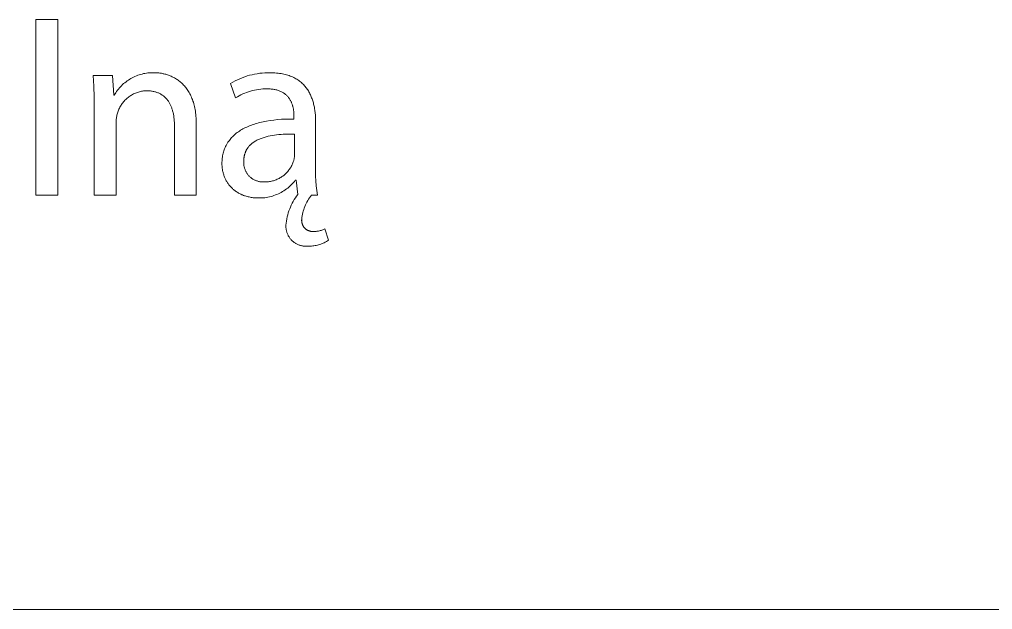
# Model space of a CAD drawing. Header units: millimetres. Extents: x 430 to 4403, y -1522 to 1254.
# Drawn here: x 4072.3 to 4228.6, y -1522.2 to -1427.4 of the extents above; entities that cross this region are included whole.
import ezdxf

# ---------------------------------------------------------------- set-up
doc = ezdxf.new("R2010")
doc.units = ezdxf.units.MM
doc.header["$MEASUREMENT"] = 0
doc.layers.add('Domyślny', color=7, linetype='Continuous', true_color=0x000000)

msp = doc.modelspace()

# ---------------------------------------------------------------- linework, layer by layer
at = {"layer": 'Domyślny', "color": 18, "lineweight": 15, "true_color": 0x000000}
for p, q in [((4074.99, -1427.43), (4078.48, -1427.43)), ((4074.99, -1455.67), (4074.99, -1427.43)), ((4078.48, -1427.43), (4078.48, -1455.67)), ((4091.56, -1436.32), (4091.79, -1436.25)), ((4091.79, -1436.25), (4092.03, -1436.19)), ((4092.03, -1436.19), (4092.26, -1436.13)), ((4092.26, -1436.13), (4092.5, -1436.09)), ((4092.5, -1436.09), (4092.73, -1436.05)), ((4092.73, -1436.05), (4092.97, -1436.02)), ((4092.97, -1436.02), (4093.21, -1436)), ((4093.21, -1436), (4093.45, -1435.98)), ((4093.45, -1435.98), (4093.69, -1435.98)), ((4093.69, -1435.98), (4093.93, -1435.98)), ((4093.93, -1435.98), (4094.06, -1435.98)), ((4094.06, -1435.98), (4094.19, -1435.98)), ((4094.19, -1435.98), (4094.32, -1435.99)), ((4094.32, -1435.99), (4094.45, -1436)), ((4094.45, -1436), (4094.58, -1436.01)), ((4094.58, -1436.01), (4094.72, -1436.02)), ((4094.72, -1436.02), (4094.86, -1436.04)), ((4094.86, -1436.04), (4094.99, -1436.06)), ((4094.99, -1436.06), (4095.13, -1436.08)), ((4095.13, -1436.08), (4095.27, -1436.11)), ((4095.27, -1436.11), (4095.41, -1436.14)), ((4095.41, -1436.14), (4095.55, -1436.17)), ((4095.55, -1436.17), (4095.7, -1436.21)), ((4095.7, -1436.21), (4095.84, -1436.24)), ((4095.84, -1436.24), (4095.98, -1436.29)), ((4095.98, -1436.29), (4096.12, -1436.33)), ((4109.3, -1436.4), (4109.7, -1436.3)), ((4109.7, -1436.3), (4110.11, -1436.21)), ((4110.11, -1436.21), (4110.52, -1436.14)), ((4110.52, -1436.14), (4110.93, -1436.08)), ((4110.93, -1436.08), (4111.34, -1436.03)), ((4111.34, -1436.03), (4111.75, -1436)), ((4111.75, -1436), (4112.17, -1435.98)), ((4112.17, -1435.98), (4112.58, -1435.98)), ((4112.58, -1435.98), (4112.86, -1435.99)), ((4112.86, -1435.99), (4113.12, -1435.99)), ((4113.12, -1435.99), (4113.38, -1436.01)), ((4113.38, -1436.01), (4113.64, -1436.03)), ((4113.64, -1436.03), (4113.88, -1436.05)), ((4113.88, -1436.05), (4114.12, -1436.09)), ((4114.12, -1436.09), (4114.36, -1436.12)), ((4114.36, -1436.12), (4114.59, -1436.16)), ((4114.59, -1436.16), (4114.81, -1436.21)), ((4114.81, -1436.21), (4115.03, -1436.26)), ((4115.03, -1436.26), (4115.24, -1436.32)), ((4115.24, -1436.32), (4115.44, -1436.38)), ((4084.28, -1438.16), (4084.18, -1436.42)), ((4084.18, -1436.42), (4087.29, -1436.42)), ((4087.29, -1436.42), (4087.49, -1439.6)), ((4088.9, -1437.9), (4089.07, -1437.74)), ((4089.07, -1437.74), (4089.26, -1437.59)), ((4089.26, -1437.59), (4089.45, -1437.44)), ((4089.45, -1437.44), (4089.64, -1437.29)), ((4089.64, -1437.29), (4089.84, -1437.16)), ((4089.84, -1437.16), (4090.04, -1437.03)), ((4090.04, -1437.03), (4090.25, -1436.9)), ((4090.25, -1436.9), (4090.46, -1436.79)), ((4090.46, -1436.79), (4090.67, -1436.68)), ((4090.67, -1436.68), (4090.89, -1436.58)), ((4090.89, -1436.58), (4091.11, -1436.49)), ((4091.11, -1436.49), (4091.34, -1436.4)), ((4091.34, -1436.4), (4091.56, -1436.32)), ((4096.12, -1436.33), (4096.27, -1436.38)), ((4096.27, -1436.38), (4096.41, -1436.43)), ((4096.41, -1436.43), (4096.55, -1436.49)), ((4096.55, -1436.49), (4096.69, -1436.55)), ((4096.69, -1436.55), (4096.84, -1436.62)), ((4096.84, -1436.62), (4096.98, -1436.68)), ((4096.98, -1436.68), (4097.12, -1436.76)), ((4097.12, -1436.76), (4097.26, -1436.83)), ((4097.26, -1436.83), (4097.4, -1436.91)), ((4097.4, -1436.91), (4097.54, -1437)), ((4097.54, -1437), (4097.67, -1437.09)), ((4097.67, -1437.09), (4097.81, -1437.18)), ((4097.81, -1437.18), (4097.94, -1437.28)), ((4097.94, -1437.28), (4098.08, -1437.38)), ((4098.08, -1437.38), (4098.21, -1437.49)), ((4098.21, -1437.49), (4098.34, -1437.6)), ((4098.34, -1437.6), (4098.46, -1437.72)), ((4098.46, -1437.72), (4098.59, -1437.84)), ((4098.59, -1437.84), (4098.71, -1437.97)), ((4106.26, -1437.69), (4106.62, -1437.48)), ((4107.05, -1440), (4106.26, -1437.69)), ((4106.62, -1437.48), (4106.98, -1437.29)), ((4106.98, -1437.29), (4107.36, -1437.11)), ((4107.36, -1437.11), (4107.74, -1436.94)), ((4107.74, -1436.94), (4108.12, -1436.78)), ((4108.12, -1436.78), (4108.51, -1436.64)), ((4108.51, -1436.64), (4108.9, -1436.51)), ((4108.9, -1436.51), (4109.3, -1436.4)), ((4115.44, -1436.38), (4115.64, -1436.45)), ((4115.64, -1436.45), (4115.84, -1436.52)), ((4115.84, -1436.52), (4116.03, -1436.59)), ((4116.03, -1436.59), (4116.21, -1436.67)), ((4116.21, -1436.67), (4116.39, -1436.76)), ((4116.39, -1436.76), (4116.56, -1436.84)), ((4116.56, -1436.84), (4116.73, -1436.94)), ((4116.73, -1436.94), (4116.89, -1437.03)), ((4116.89, -1437.03), (4117.05, -1437.13)), ((4117.05, -1437.13), (4117.2, -1437.24)), ((4117.2, -1437.24), (4117.34, -1437.35)), ((4117.34, -1437.35), (4117.48, -1437.46)), ((4117.48, -1437.46), (4117.62, -1437.57)), ((4117.62, -1437.57), (4117.75, -1437.69)), ((4117.75, -1437.69), (4117.88, -1437.82)), ((4117.88, -1437.82), (4118, -1437.94)), ((4084.34, -1439.9), (4084.28, -1438.16)), ((4087.57, -1439.6), (4087.69, -1439.4)), ((4087.69, -1439.4), (4087.82, -1439.19)), ((4087.82, -1439.19), (4087.95, -1438.99)), ((4087.95, -1438.99), (4088.09, -1438.8)), ((4088.09, -1438.8), (4088.24, -1438.61)), ((4088.24, -1438.61), (4088.4, -1438.42)), ((4088.4, -1438.42), (4088.56, -1438.24)), ((4088.56, -1438.24), (4088.72, -1438.07)), ((4088.72, -1438.07), (4088.9, -1437.9)), ((4090.65, -1439.4), (4090.5, -1439.48)), ((4090.81, -1439.33), (4090.65, -1439.4)), ((4090.96, -1439.26), (4090.81, -1439.33)), ((4091.12, -1439.2), (4090.96, -1439.26)), ((4091.28, -1439.14), (4091.12, -1439.2)), ((4091.45, -1439.09), (4091.28, -1439.14)), ((4091.61, -1439.05), (4091.45, -1439.09)), ((4091.78, -1439.01), (4091.61, -1439.05)), ((4091.95, -1438.97), (4091.78, -1439.01)), ((4092.11, -1438.94), (4091.95, -1438.97)), ((4092.28, -1438.92), (4092.11, -1438.94)), ((4092.45, -1438.91), (4092.28, -1438.92)), ((4092.62, -1438.89), (4092.45, -1438.91)), ((4092.8, -1438.89), (4092.62, -1438.89)), ((4092.95, -1438.89), (4092.8, -1438.89)), ((4093.1, -1438.9), (4092.95, -1438.89)), ((4093.24, -1438.91), (4093.1, -1438.9)), ((4093.39, -1438.92), (4093.24, -1438.91)), ((4093.53, -1438.94), (4093.39, -1438.92)), ((4093.66, -1438.96), (4093.53, -1438.94)), ((4093.8, -1438.98), (4093.66, -1438.96)), ((4093.93, -1439.01), (4093.8, -1438.98)), ((4094.06, -1439.04), (4093.93, -1439.01)), ((4094.18, -1439.07), (4094.06, -1439.04)), ((4094.3, -1439.11), (4094.18, -1439.07)), ((4094.42, -1439.15), (4094.3, -1439.11)), ((4094.54, -1439.19), (4094.42, -1439.15)), ((4094.66, -1439.24), (4094.54, -1439.19)), ((4094.77, -1439.29), (4094.66, -1439.24)), ((4094.87, -1439.34), (4094.77, -1439.29)), ((4094.98, -1439.4), (4094.87, -1439.34)), ((4095.08, -1439.46), (4094.98, -1439.4)), ((4098.71, -1437.97), (4098.83, -1438.1)), ((4098.83, -1438.1), (4098.95, -1438.24)), ((4098.95, -1438.24), (4099.06, -1438.38)), ((4099.06, -1438.38), (4099.18, -1438.53)), ((4099.18, -1438.53), (4099.29, -1438.68)), ((4099.29, -1438.68), (4099.39, -1438.84)), ((4099.39, -1438.84), (4099.5, -1439)), ((4099.5, -1439), (4099.6, -1439.17)), ((4099.6, -1439.17), (4099.69, -1439.35)), ((4099.69, -1439.35), (4099.79, -1439.53)), ((4108.22, -1439.39), (4107.92, -1439.53)), ((4108.52, -1439.26), (4108.22, -1439.39)), ((4108.83, -1439.14), (4108.52, -1439.26)), ((4109.14, -1439.03), (4108.83, -1439.14)), ((4109.46, -1438.94), (4109.14, -1439.03)), ((4109.78, -1438.85), (4109.46, -1438.94)), ((4110.1, -1438.78), (4109.78, -1438.85)), ((4110.42, -1438.71), (4110.1, -1438.78)), ((4110.75, -1438.66), (4110.42, -1438.71)), ((4111.08, -1438.62), (4110.75, -1438.66)), ((4111.41, -1438.59), (4111.08, -1438.62)), ((4111.74, -1438.57), (4111.41, -1438.59)), ((4112.07, -1438.56), (4111.74, -1438.57)), ((4112.25, -1438.56), (4112.07, -1438.56)), ((4112.43, -1438.57), (4112.25, -1438.56)), ((4112.6, -1438.58), (4112.43, -1438.57)), ((4112.76, -1438.6), (4112.6, -1438.58)), ((4112.93, -1438.61), (4112.76, -1438.6)), ((4113.08, -1438.63), (4112.93, -1438.61)), ((4113.23, -1438.66), (4113.08, -1438.63)), ((4113.38, -1438.69), (4113.23, -1438.66)), ((4113.53, -1438.72), (4113.38, -1438.69)), ((4113.66, -1438.76), (4113.53, -1438.72)), ((4113.8, -1438.8), (4113.66, -1438.76)), ((4113.93, -1438.84), (4113.8, -1438.8)), ((4114.05, -1438.88), (4113.93, -1438.84)), ((4114.18, -1438.93), (4114.05, -1438.88)), ((4114.29, -1438.98), (4114.18, -1438.93)), ((4114.41, -1439.04), (4114.29, -1438.98)), ((4114.52, -1439.09), (4114.41, -1439.04)), ((4114.62, -1439.15), (4114.52, -1439.09)), ((4114.72, -1439.21), (4114.62, -1439.15)), ((4114.82, -1439.28), (4114.72, -1439.21)), ((4114.91, -1439.34), (4114.82, -1439.28)), ((4115, -1439.41), (4114.91, -1439.34)), ((4115.09, -1439.48), (4115, -1439.41)), ((4118, -1437.94), (4118.12, -1438.07)), ((4118.12, -1438.07), (4118.24, -1438.2)), ((4118.24, -1438.2), (4118.34, -1438.34)), ((4118.34, -1438.34), (4118.45, -1438.48)), ((4118.45, -1438.48), (4118.55, -1438.62)), ((4118.55, -1438.62), (4118.65, -1438.76)), ((4118.65, -1438.76), (4118.74, -1438.91)), ((4118.74, -1438.91), (4118.82, -1439.06)), ((4118.82, -1439.06), (4118.91, -1439.21)), ((4118.91, -1439.21), (4118.99, -1439.36)), ((4118.99, -1439.36), (4119.06, -1439.52)), ((4084.34, -1441.64), (4084.34, -1439.9)), ((4087.49, -1439.6), (4087.57, -1439.6)), ((4088.84, -1440.93), (4088.74, -1441.07)), ((4088.94, -1440.8), (4088.84, -1440.93)), ((4089.05, -1440.66), (4088.94, -1440.8)), ((4089.16, -1440.54), (4089.05, -1440.66)), ((4089.28, -1440.41), (4089.16, -1440.54)), ((4089.4, -1440.29), (4089.28, -1440.41)), ((4089.52, -1440.17), (4089.4, -1440.29)), ((4089.65, -1440.06), (4089.52, -1440.17)), ((4089.78, -1439.95), (4089.65, -1440.06)), ((4089.92, -1439.85), (4089.78, -1439.95)), ((4090.06, -1439.75), (4089.92, -1439.85)), ((4090.2, -1439.66), (4090.06, -1439.75)), ((4090.35, -1439.57), (4090.2, -1439.66)), ((4090.5, -1439.48), (4090.35, -1439.57)), ((4095.18, -1439.52), (4095.08, -1439.46)), ((4095.28, -1439.58), (4095.18, -1439.52)), ((4095.38, -1439.65), (4095.28, -1439.58)), ((4095.47, -1439.72), (4095.38, -1439.65)), ((4095.56, -1439.79), (4095.47, -1439.72)), ((4095.64, -1439.87), (4095.56, -1439.79)), ((4095.73, -1439.95), (4095.64, -1439.87)), ((4095.81, -1440.03), (4095.73, -1439.95)), ((4095.89, -1440.11), (4095.81, -1440.03)), ((4095.97, -1440.2), (4095.89, -1440.11)), ((4096.04, -1440.29), (4095.97, -1440.2)), ((4096.11, -1440.38), (4096.04, -1440.29)), ((4096.18, -1440.47), (4096.11, -1440.38)), ((4096.25, -1440.57), (4096.18, -1440.47)), ((4096.31, -1440.67), (4096.25, -1440.57)), ((4096.38, -1440.77), (4096.31, -1440.67)), ((4096.44, -1440.87), (4096.38, -1440.77)), ((4096.49, -1440.97), (4096.44, -1440.87)), ((4096.55, -1441.08), (4096.49, -1440.97)), ((4099.79, -1439.53), (4099.88, -1439.72)), ((4099.88, -1439.72), (4099.96, -1439.91)), ((4099.96, -1439.91), (4100.05, -1440.11)), ((4100.05, -1440.11), (4100.13, -1440.31)), ((4100.13, -1440.31), (4100.2, -1440.53)), ((4100.2, -1440.53), (4100.27, -1440.74)), ((4100.27, -1440.74), (4100.34, -1440.97)), ((4100.34, -1440.97), (4100.4, -1441.2)), ((4107.34, -1439.84), (4107.05, -1440)), ((4107.63, -1439.68), (4107.34, -1439.84)), ((4107.92, -1439.53), (4107.63, -1439.68)), ((4115.18, -1439.55), (4115.09, -1439.48)), ((4115.25, -1439.63), (4115.18, -1439.55)), ((4115.33, -1439.71), (4115.25, -1439.63)), ((4115.4, -1439.78), (4115.33, -1439.71)), ((4115.47, -1439.86), (4115.4, -1439.78)), ((4115.54, -1439.94), (4115.47, -1439.86)), ((4115.6, -1440.03), (4115.54, -1439.94)), ((4115.67, -1440.11), (4115.6, -1440.03)), ((4115.72, -1440.2), (4115.67, -1440.11)), ((4115.78, -1440.28), (4115.72, -1440.2)), ((4115.83, -1440.37), (4115.78, -1440.28)), ((4115.88, -1440.46), (4115.83, -1440.37)), ((4115.93, -1440.55), (4115.88, -1440.46)), ((4115.97, -1440.64), (4115.93, -1440.55)), ((4116.01, -1440.73), (4115.97, -1440.64)), ((4116.05, -1440.82), (4116.01, -1440.73)), ((4116.09, -1440.91), (4116.05, -1440.82)), ((4116.12, -1441.01), (4116.09, -1440.91)), ((4116.15, -1441.1), (4116.12, -1441.01)), ((4119.06, -1439.52), (4119.14, -1439.68)), ((4119.14, -1439.68), (4119.2, -1439.84)), ((4119.2, -1439.84), (4119.27, -1440)), ((4119.27, -1440), (4119.33, -1440.16)), ((4119.33, -1440.16), (4119.39, -1440.33)), ((4119.39, -1440.33), (4119.44, -1440.49)), ((4119.44, -1440.49), (4119.49, -1440.66)), ((4119.49, -1440.66), (4119.54, -1440.83)), ((4119.54, -1440.83), (4119.58, -1441.01)), ((4119.58, -1441.01), (4119.62, -1441.18)), ((4084.34, -1455.68), (4084.34, -1441.64)), ((4088.09, -1442.46), (4088.04, -1442.62)), ((4088.14, -1442.3), (4088.09, -1442.46)), ((4088.19, -1442.14), (4088.14, -1442.3)), ((4088.26, -1441.98), (4088.19, -1442.14)), ((4088.32, -1441.82), (4088.26, -1441.98)), ((4088.4, -1441.67), (4088.32, -1441.82)), ((4088.47, -1441.51), (4088.4, -1441.67)), ((4088.56, -1441.36), (4088.47, -1441.51)), ((4088.65, -1441.22), (4088.56, -1441.36)), ((4088.74, -1441.07), (4088.65, -1441.22)), ((4096.6, -1441.19), (4096.55, -1441.08)), ((4096.65, -1441.3), (4096.6, -1441.19)), ((4096.7, -1441.41), (4096.65, -1441.3)), ((4096.75, -1441.53), (4096.7, -1441.41)), ((4096.79, -1441.64), (4096.75, -1441.53)), ((4096.83, -1441.76), (4096.79, -1441.64)), ((4096.87, -1441.88), (4096.83, -1441.76)), ((4096.91, -1442), (4096.87, -1441.88)), ((4096.94, -1442.13), (4096.91, -1442)), ((4096.98, -1442.25), (4096.94, -1442.13)), ((4097.01, -1442.38), (4096.98, -1442.25)), ((4097.06, -1442.64), (4097.01, -1442.38)), ((4100.4, -1441.2), (4100.45, -1441.43)), ((4100.45, -1441.43), (4100.5, -1441.68)), ((4100.5, -1441.68), (4100.55, -1441.92)), ((4100.55, -1441.92), (4100.59, -1442.18)), ((4100.59, -1442.18), (4100.63, -1442.44)), ((4100.63, -1442.44), (4100.66, -1442.71)), ((4116.18, -1441.19), (4116.15, -1441.1)), ((4116.21, -1441.28), (4116.18, -1441.19)), ((4116.24, -1441.38), (4116.21, -1441.28)), ((4116.26, -1441.47), (4116.24, -1441.38)), ((4116.28, -1441.56), (4116.26, -1441.47)), ((4116.3, -1441.65), (4116.28, -1441.56)), ((4116.34, -1441.84), (4116.3, -1441.65)), ((4116.37, -1442.02), (4116.34, -1441.84)), ((4116.39, -1442.2), (4116.37, -1442.02)), ((4116.41, -1442.37), (4116.39, -1442.2)), ((4116.42, -1442.54), (4116.41, -1442.37)), ((4116.43, -1442.71), (4116.42, -1442.54)), ((4119.62, -1441.18), (4119.66, -1441.35)), ((4119.66, -1441.35), (4119.7, -1441.53)), ((4119.7, -1441.53), (4119.73, -1441.71)), ((4119.73, -1441.71), (4119.78, -1442.06)), ((4119.78, -1442.06), (4119.83, -1442.42)), ((4119.83, -1442.42), (4119.86, -1442.78)), ((4087.87, -1443.6), (4087.86, -1443.77)), ((4087.86, -1443.77), (4087.86, -1443.94)), ((4087.86, -1443.94), (4087.86, -1444.1)), ((4087.86, -1444.1), (4087.86, -1455.68)), ((4087.89, -1443.44), (4087.87, -1443.6)), ((4087.91, -1443.27), (4087.89, -1443.44)), ((4087.93, -1443.11), (4087.91, -1443.27)), ((4087.96, -1442.94), (4087.93, -1443.11)), ((4088, -1442.78), (4087.96, -1442.94)), ((4088.04, -1442.62), (4088, -1442.78)), ((4097.11, -1442.9), (4097.06, -1442.64)), ((4097.15, -1443.17), (4097.11, -1442.9)), ((4097.18, -1443.44), (4097.15, -1443.17)), ((4097.21, -1443.72), (4097.18, -1443.44)), ((4097.23, -1444), (4097.21, -1443.72)), ((4097.24, -1444.29), (4097.23, -1444)), ((4100.66, -1442.71), (4100.69, -1442.99)), ((4100.69, -1442.99), (4100.71, -1443.27)), ((4100.71, -1443.27), (4100.72, -1443.57)), ((4100.72, -1443.57), (4100.73, -1443.86)), ((4100.73, -1443.86), (4100.73, -1444.17)), ((4110.21, -1444.2), (4110.46, -1444.13)), ((4110.46, -1444.13), (4110.71, -1444.06)), ((4110.71, -1444.06), (4110.97, -1443.99)), ((4110.97, -1443.99), (4111.49, -1443.87)), ((4111.49, -1443.87), (4112.04, -1443.76)), ((4112.04, -1443.76), (4112.61, -1443.67)), ((4112.61, -1443.67), (4113.2, -1443.59)), ((4113.2, -1443.59), (4113.8, -1443.52)), ((4113.8, -1443.52), (4114.43, -1443.47)), ((4114.43, -1443.47), (4115.08, -1443.44)), ((4115.08, -1443.44), (4115.75, -1443.42)), ((4115.75, -1443.42), (4116.43, -1443.42)), ((4116.43, -1442.87), (4116.43, -1442.71)), ((4116.43, -1443.02), (4116.43, -1442.87)), ((4116.43, -1443.42), (4116.43, -1443.02)), ((4119.86, -1442.78), (4119.88, -1443.14)), ((4119.88, -1443.14), (4119.89, -1443.51)), ((4119.89, -1443.51), (4119.9, -1443.87)), ((4119.9, -1443.87), (4119.9, -1451.07)), ((4097.24, -1444.58), (4097.24, -1444.29)), ((4097.24, -1455.68), (4097.24, -1444.58)), ((4100.73, -1444.17), (4100.73, -1455.68)), ((4107.17, -1445.72), (4107.33, -1445.6)), ((4107.33, -1445.6), (4107.5, -1445.47)), ((4107.5, -1445.47), (4107.68, -1445.36)), ((4107.68, -1445.36), (4107.86, -1445.24)), ((4107.86, -1445.24), (4108.05, -1445.13)), ((4108.05, -1445.13), (4108.24, -1445.02)), ((4108.24, -1445.02), (4108.44, -1444.91)), ((4108.44, -1444.91), (4108.64, -1444.81)), ((4108.64, -1444.81), (4108.85, -1444.71)), ((4108.85, -1444.71), (4109.06, -1444.62)), ((4109.06, -1444.62), (4109.28, -1444.53)), ((4109.28, -1444.53), (4109.51, -1444.44)), ((4109.51, -1444.44), (4109.74, -1444.36)), ((4109.74, -1444.36), (4109.97, -1444.28)), ((4109.97, -1444.28), (4110.21, -1444.2)), ((4105.72, -1447.33), (4105.82, -1447.16)), ((4105.82, -1447.16), (4105.93, -1447.01)), ((4105.93, -1447.01), (4106.05, -1446.85)), ((4106.05, -1446.85), (4106.17, -1446.7)), ((4106.17, -1446.7), (4106.29, -1446.55)), ((4106.29, -1446.55), (4106.42, -1446.4)), ((4106.42, -1446.4), (4106.56, -1446.26)), ((4106.56, -1446.26), (4106.71, -1446.12)), ((4106.71, -1446.12), (4106.85, -1445.98)), ((4106.85, -1445.98), (4107.01, -1445.85)), ((4107.01, -1445.85), (4107.17, -1445.72)), ((4109.83, -1447.23), (4109.71, -1447.32)), ((4109.95, -1447.15), (4109.83, -1447.23)), ((4110.07, -1447.07), (4109.95, -1447.15)), ((4110.19, -1446.99), (4110.07, -1447.07)), ((4110.32, -1446.92), (4110.19, -1446.99)), ((4110.45, -1446.84), (4110.32, -1446.92)), ((4110.59, -1446.78), (4110.45, -1446.84)), ((4110.73, -1446.71), (4110.59, -1446.78)), ((4110.87, -1446.65), (4110.73, -1446.71)), ((4111.02, -1446.59), (4110.87, -1446.65)), ((4111.16, -1446.53), (4111.02, -1446.59)), ((4111.31, -1446.48), (4111.16, -1446.53)), ((4111.47, -1446.42), (4111.31, -1446.48)), ((4111.62, -1446.37), (4111.47, -1446.42)), ((4111.78, -1446.33), (4111.62, -1446.37)), ((4111.94, -1446.28), (4111.78, -1446.33)), ((4112.26, -1446.2), (4111.94, -1446.28)), ((4112.6, -1446.13), (4112.26, -1446.2)), ((4112.94, -1446.07), (4112.6, -1446.13)), ((4113.28, -1446.02), (4112.94, -1446.07)), ((4113.63, -1445.97), (4113.28, -1446.02)), ((4113.99, -1445.93), (4113.63, -1445.97)), ((4114.35, -1445.9), (4113.99, -1445.93)), ((4114.71, -1445.88), (4114.35, -1445.9)), ((4115.07, -1445.86), (4114.71, -1445.88)), ((4115.79, -1445.85), (4115.07, -1445.86)), ((4116.51, -1445.85), (4115.79, -1445.85)), ((4116.51, -1449.19), (4116.51, -1445.85)), ((4105.05, -1448.93), (4105.1, -1448.74)), ((4105.1, -1448.74), (4105.16, -1448.55)), ((4105.16, -1448.55), (4105.22, -1448.37)), ((4105.22, -1448.37), (4105.29, -1448.19)), ((4105.29, -1448.19), (4105.36, -1448.01)), ((4105.36, -1448.01), (4105.44, -1447.83)), ((4105.44, -1447.83), (4105.53, -1447.66)), ((4105.53, -1447.66), (4105.62, -1447.49)), ((4105.62, -1447.49), (4105.72, -1447.33)), ((4108.62, -1448.78), (4108.59, -1448.85)), ((4108.65, -1448.71), (4108.62, -1448.78)), ((4108.67, -1448.64), (4108.65, -1448.71)), ((4108.7, -1448.58), (4108.67, -1448.64)), ((4108.73, -1448.51), (4108.7, -1448.58)), ((4108.77, -1448.45), (4108.73, -1448.51)), ((4108.8, -1448.39), (4108.77, -1448.45)), ((4108.83, -1448.33), (4108.8, -1448.39)), ((4108.87, -1448.26), (4108.83, -1448.33)), ((4108.91, -1448.2), (4108.87, -1448.26)), ((4108.95, -1448.14), (4108.91, -1448.2)), ((4108.99, -1448.09), (4108.95, -1448.14)), ((4109.03, -1448.03), (4108.99, -1448.09)), ((4109.07, -1447.97), (4109.03, -1448.03)), ((4109.11, -1447.92), (4109.07, -1447.97)), ((4109.16, -1447.86), (4109.11, -1447.92)), ((4109.2, -1447.81), (4109.16, -1447.86)), ((4109.25, -1447.76), (4109.2, -1447.81)), ((4109.29, -1447.7), (4109.25, -1447.76)), ((4109.34, -1447.65), (4109.29, -1447.7)), ((4109.39, -1447.6), (4109.34, -1447.65)), ((4109.44, -1447.55), (4109.39, -1447.6)), ((4109.5, -1447.51), (4109.44, -1447.55)), ((4109.55, -1447.46), (4109.5, -1447.51)), ((4109.6, -1447.41), (4109.55, -1447.46)), ((4109.66, -1447.37), (4109.6, -1447.41)), ((4109.71, -1447.32), (4109.66, -1447.37)), ((4104.86, -1450.36), (4104.87, -1450.15)), ((4104.86, -1450.58), (4104.86, -1450.36)), ((4104.87, -1450.15), (4104.88, -1449.94)), ((4104.88, -1449.94), (4104.9, -1449.73)), ((4104.9, -1449.73), (4104.93, -1449.53)), ((4104.93, -1449.53), (4104.97, -1449.33)), ((4104.97, -1449.33), (4105, -1449.13)), ((4105, -1449.13), (4105.05, -1448.93)), ((4108.38, -1450.18), (4108.37, -1450.29)), ((4108.37, -1450.29), (4108.37, -1450.39)), ((4108.39, -1449.84), (4108.38, -1449.92)), ((4108.38, -1449.92), (4108.38, -1450.01)), ((4108.38, -1450.01), (4108.38, -1450.09)), ((4108.38, -1450.09), (4108.38, -1450.18)), ((4108.4, -1449.76), (4108.39, -1449.84)), ((4108.41, -1449.59), (4108.4, -1449.67)), ((4108.4, -1449.67), (4108.4, -1449.76)), ((4108.43, -1449.51), (4108.41, -1449.59)), ((4108.44, -1449.44), (4108.43, -1449.51)), ((4108.45, -1449.36), (4108.44, -1449.44)), ((4108.47, -1449.28), (4108.45, -1449.36)), ((4108.49, -1449.21), (4108.47, -1449.28)), ((4108.5, -1449.13), (4108.49, -1449.21)), ((4108.52, -1449.06), (4108.5, -1449.13)), ((4108.55, -1448.99), (4108.52, -1449.06)), ((4108.57, -1448.92), (4108.55, -1448.99)), ((4108.59, -1448.85), (4108.57, -1448.92)), ((4116.26, -1450.45), (4116.31, -1450.3)), ((4116.31, -1450.3), (4116.35, -1450.19)), ((4116.35, -1450.19), (4116.38, -1450.08)), ((4116.38, -1450.08), (4116.41, -1449.97)), ((4116.41, -1449.97), (4116.44, -1449.86)), ((4116.44, -1449.86), (4116.46, -1449.75)), ((4116.46, -1449.75), (4116.48, -1449.64)), ((4116.48, -1449.64), (4116.49, -1449.53)), ((4116.49, -1449.53), (4116.5, -1449.41)), ((4116.5, -1449.41), (4116.51, -1449.3)), ((4116.51, -1449.3), (4116.51, -1449.19)), ((4104.86, -1450.71), (4104.86, -1450.58)), ((4104.86, -1450.84), (4104.86, -1450.71)), ((4104.87, -1450.97), (4104.86, -1450.84)), ((4104.88, -1451.1), (4104.87, -1450.97)), ((4104.89, -1451.23), (4104.88, -1451.1)), ((4104.91, -1451.36), (4104.89, -1451.23)), ((4104.93, -1451.49), (4104.91, -1451.36)), ((4104.95, -1451.61), (4104.93, -1451.49)), ((4104.97, -1451.74), (4104.95, -1451.61)), ((4105, -1451.87), (4104.97, -1451.74)), ((4105.03, -1452), (4105, -1451.87)), ((4108.37, -1450.39), (4108.37, -1450.5)), ((4108.37, -1450.5), (4108.37, -1450.6)), ((4108.37, -1450.6), (4108.38, -1450.71)), ((4108.38, -1450.71), (4108.39, -1450.82)), ((4108.39, -1450.82), (4108.4, -1450.92)), ((4108.4, -1450.92), (4108.42, -1451.03)), ((4108.42, -1451.03), (4108.44, -1451.13)), ((4108.44, -1451.13), (4108.47, -1451.24)), ((4108.47, -1451.24), (4108.5, -1451.34)), ((4108.5, -1451.34), (4108.53, -1451.44)), ((4108.53, -1451.44), (4108.57, -1451.54)), ((4108.57, -1451.54), (4108.61, -1451.64)), ((4108.61, -1451.64), (4108.65, -1451.74)), ((4108.65, -1451.74), (4108.7, -1451.83)), ((4108.7, -1451.83), (4108.75, -1451.93)), ((4108.75, -1451.93), (4108.8, -1452.02)), ((4115.32, -1451.97), (4115.43, -1451.85)), ((4115.43, -1451.85), (4115.53, -1451.72)), ((4115.53, -1451.72), (4115.63, -1451.59)), ((4115.63, -1451.59), (4115.73, -1451.46)), ((4115.73, -1451.46), (4115.82, -1451.33)), ((4115.82, -1451.33), (4115.9, -1451.19)), ((4115.9, -1451.19), (4115.98, -1451.04)), ((4115.98, -1451.04), (4116.06, -1450.9)), ((4116.06, -1450.9), (4116.13, -1450.75)), ((4116.13, -1450.75), (4116.2, -1450.6)), ((4116.2, -1450.6), (4116.26, -1450.45)), ((4119.9, -1451.07), (4119.89, -1451.84)), ((4119.89, -1451.84), (4119.91, -1452.61)), ((4105.07, -1452.12), (4105.03, -1452)), ((4105.1, -1452.25), (4105.07, -1452.12)), ((4105.14, -1452.37), (4105.1, -1452.25)), ((4105.18, -1452.5), (4105.14, -1452.37)), ((4105.23, -1452.62), (4105.18, -1452.5)), ((4105.28, -1452.74), (4105.23, -1452.62)), ((4105.33, -1452.86), (4105.28, -1452.74)), ((4105.38, -1452.98), (4105.33, -1452.86)), ((4105.44, -1453.1), (4105.38, -1452.98)), ((4105.5, -1453.21), (4105.44, -1453.1)), ((4105.56, -1453.33), (4105.5, -1453.21)), ((4105.63, -1453.44), (4105.56, -1453.33)), ((4105.69, -1453.55), (4105.63, -1453.44)), ((4108.8, -1452.02), (4108.86, -1452.11)), ((4108.86, -1452.11), (4108.91, -1452.2)), ((4108.91, -1452.2), (4108.98, -1452.29)), ((4108.98, -1452.29), (4109.04, -1452.37)), ((4109.04, -1452.37), (4109.11, -1452.45)), ((4109.11, -1452.45), (4109.18, -1452.53)), ((4109.18, -1452.53), (4109.25, -1452.61)), ((4109.25, -1452.61), (4109.33, -1452.68)), ((4109.33, -1452.68), (4109.41, -1452.76)), ((4109.41, -1452.76), (4109.49, -1452.83)), ((4109.49, -1452.83), (4109.57, -1452.89)), ((4109.57, -1452.89), (4109.66, -1452.96)), ((4109.66, -1452.96), (4109.75, -1453.02)), ((4109.75, -1453.02), (4109.84, -1453.07)), ((4109.84, -1453.07), (4109.93, -1453.13)), ((4109.93, -1453.13), (4110.02, -1453.18)), ((4110.02, -1453.18), (4110.12, -1453.23)), ((4110.12, -1453.23), (4110.21, -1453.27)), ((4110.21, -1453.27), (4110.31, -1453.31)), ((4110.31, -1453.31), (4110.41, -1453.35)), ((4110.41, -1453.35), (4110.51, -1453.38)), ((4110.51, -1453.38), (4110.61, -1453.42)), ((4110.61, -1453.42), (4110.72, -1453.44)), ((4110.72, -1453.44), (4110.82, -1453.47)), ((4110.82, -1453.47), (4110.93, -1453.49)), ((4110.93, -1453.49), (4111.03, -1453.5)), ((4111.03, -1453.5), (4111.14, -1453.52)), ((4112, -1453.52), (4112.16, -1453.51)), ((4112.16, -1453.51), (4112.32, -1453.5)), ((4112.32, -1453.5), (4112.48, -1453.48)), ((4112.48, -1453.48), (4112.65, -1453.45)), ((4112.65, -1453.45), (4112.81, -1453.42)), ((4112.81, -1453.42), (4112.97, -1453.38)), ((4112.97, -1453.38), (4113.12, -1453.34)), ((4113.12, -1453.34), (4113.28, -1453.29)), ((4113.28, -1453.29), (4113.43, -1453.23)), ((4113.43, -1453.23), (4113.59, -1453.18)), ((4113.59, -1453.18), (4113.74, -1453.11)), ((4113.74, -1453.11), (4113.89, -1453.04)), ((4113.89, -1453.04), (4114.03, -1452.97)), ((4114.03, -1452.97), (4114.17, -1452.89)), ((4114.17, -1452.89), (4114.31, -1452.81)), ((4114.31, -1452.81), (4114.45, -1452.72)), ((4114.45, -1452.72), (4114.59, -1452.62)), ((4114.59, -1452.62), (4114.72, -1452.53)), ((4114.72, -1452.53), (4114.84, -1452.42)), ((4114.84, -1452.42), (4114.97, -1452.32)), ((4114.97, -1452.32), (4115.09, -1452.21)), ((4115.09, -1452.21), (4115.21, -1452.09)), ((4115.21, -1452.09), (4115.32, -1451.97)), ((4116.49, -1453.45), (4116.33, -1453.64)), ((4116.64, -1453.25), (4116.49, -1453.45)), ((4116.76, -1453.25), (4116.64, -1453.25)), ((4117.03, -1455.55), (4116.76, -1453.25)), ((4119.91, -1452.61), (4119.96, -1453.37)), ((4119.96, -1453.37), (4120.02, -1454.14)), ((4105.76, -1453.66), (4105.69, -1453.55)), ((4105.84, -1453.77), (4105.76, -1453.66)), ((4105.92, -1453.88), (4105.84, -1453.77)), ((4105.99, -1453.98), (4105.92, -1453.88)), ((4106.08, -1454.09), (4105.99, -1453.98)), ((4106.16, -1454.19), (4106.08, -1454.09)), ((4106.25, -1454.29), (4106.16, -1454.19)), ((4106.34, -1454.39), (4106.25, -1454.29)), ((4106.44, -1454.48), (4106.34, -1454.39)), ((4106.53, -1454.58), (4106.44, -1454.48)), ((4106.63, -1454.67), (4106.53, -1454.58)), ((4106.73, -1454.76), (4106.63, -1454.67)), ((4106.84, -1454.85), (4106.73, -1454.76)), ((4106.95, -1454.93), (4106.84, -1454.85)), ((4107.06, -1455.01), (4106.95, -1454.93)), ((4107.17, -1455.09), (4107.06, -1455.01)), ((4111.14, -1453.52), (4111.24, -1453.53)), ((4111.24, -1453.53), (4111.35, -1453.53)), ((4111.35, -1453.53), (4111.46, -1453.53)), ((4111.46, -1453.53), (4111.56, -1453.53)), ((4111.56, -1453.53), (4111.67, -1453.53)), ((4111.67, -1453.53), (4111.83, -1453.53)), ((4111.83, -1453.53), (4112, -1453.52)), ((4114.81, -1454.95), (4114.59, -1455.09)), ((4115.01, -1454.81), (4114.81, -1454.95)), ((4115.22, -1454.66), (4115.01, -1454.81)), ((4115.42, -1454.51), (4115.22, -1454.66)), ((4115.61, -1454.35), (4115.42, -1454.51)), ((4115.8, -1454.18), (4115.61, -1454.35)), ((4115.98, -1454.01), (4115.8, -1454.18)), ((4116.16, -1453.83), (4115.98, -1454.01)), ((4116.33, -1453.64), (4116.16, -1453.83)), ((4120.02, -1454.14), (4120.11, -1454.91)), ((4120.11, -1454.91), (4120.22, -1455.67)), ((4078.48, -1455.67), (4074.99, -1455.67)), ((4087.86, -1455.68), (4084.34, -1455.68)), ((4100.73, -1455.68), (4097.24, -1455.68)), ((4107.29, -1455.17), (4107.17, -1455.09)), ((4107.41, -1455.24), (4107.29, -1455.17)), ((4107.53, -1455.32), (4107.41, -1455.24)), ((4107.65, -1455.39), (4107.53, -1455.32)), ((4107.78, -1455.45), (4107.65, -1455.39)), ((4107.91, -1455.52), (4107.78, -1455.45)), ((4108.05, -1455.58), (4107.91, -1455.52)), ((4108.18, -1455.63), (4108.05, -1455.58)), ((4108.32, -1455.69), (4108.18, -1455.63)), ((4108.46, -1455.74), (4108.32, -1455.69)), ((4108.61, -1455.79), (4108.46, -1455.74)), ((4108.76, -1455.83), (4108.61, -1455.79)), ((4108.91, -1455.88), (4108.76, -1455.83)), ((4109.06, -1455.92), (4108.91, -1455.88)), ((4109.22, -1455.95), (4109.06, -1455.92)), ((4109.37, -1455.98), (4109.22, -1455.95)), ((4109.54, -1456.01), (4109.37, -1455.98)), ((4109.7, -1456.04), (4109.54, -1456.01)), ((4109.87, -1456.06), (4109.7, -1456.04)), ((4110.04, -1456.07), (4109.87, -1456.06)), ((4110.21, -1456.09), (4110.04, -1456.07)), ((4110.38, -1456.1), (4110.21, -1456.09)), ((4110.56, -1456.1), (4110.38, -1456.1)), ((4110.74, -1456.11), (4110.56, -1456.1)), ((4111, -1456.11), (4110.74, -1456.11)), ((4111.25, -1456.1), (4111, -1456.11)), ((4111.5, -1456.08), (4111.25, -1456.1)), ((4111.75, -1456.06), (4111.5, -1456.08)), ((4112, -1456.02), (4111.75, -1456.06)), ((4112.25, -1455.98), (4112, -1456.02)), ((4112.49, -1455.93), (4112.25, -1455.98)), ((4112.74, -1455.87), (4112.49, -1455.93)), ((4112.98, -1455.8), (4112.74, -1455.87)), ((4113.22, -1455.72), (4112.98, -1455.8)), ((4113.46, -1455.63), (4113.22, -1455.72)), ((4113.69, -1455.54), (4113.46, -1455.63)), ((4113.92, -1455.44), (4113.69, -1455.54)), ((4114.15, -1455.33), (4113.92, -1455.44)), ((4114.37, -1455.21), (4114.15, -1455.33)), ((4114.59, -1455.09), (4114.37, -1455.21)), ((4116.3, -1456.67), (4116.47, -1456.38)), ((4116.47, -1456.38), (4116.65, -1456.1)), ((4116.65, -1456.1), (4116.83, -1455.82)), ((4116.83, -1455.82), (4117.03, -1455.55)), ((4118.64, -1456.53), (4118.51, -1456.76)), ((4118.77, -1456.31), (4118.64, -1456.53)), ((4118.92, -1456.09), (4118.77, -1456.31)), ((4119.07, -1455.88), (4118.92, -1456.09)), ((4119.22, -1455.67), (4119.07, -1455.88)), ((4120.22, -1455.67), (4119.22, -1455.67)), ((4115.52, -1458.51), (4115.62, -1458.19)), ((4115.62, -1458.19), (4115.74, -1457.88)), ((4115.74, -1457.88), (4115.86, -1457.57)), ((4115.86, -1457.57), (4116, -1457.26)), ((4116, -1457.26), (4116.14, -1456.96)), ((4116.14, -1456.96), (4116.3, -1456.67)), ((4118, -1457.96), (4117.93, -1458.21)), ((4118.09, -1457.72), (4118, -1457.96)), ((4118.18, -1457.47), (4118.09, -1457.72)), ((4118.28, -1457.23), (4118.18, -1457.47)), ((4118.39, -1457), (4118.28, -1457.23)), ((4118.51, -1456.76), (4118.39, -1457)), ((4115.22, -1459.81), (4115.28, -1459.48)), ((4115.28, -1459.48), (4115.35, -1459.15)), ((4115.35, -1459.15), (4115.43, -1458.83)), ((4115.43, -1458.83), (4115.52, -1458.51)), ((4117.67, -1459.62), (4117.66, -1459.68)), ((4117.66, -1459.68), (4117.66, -1459.74)), ((4117.66, -1459.74), (4117.67, -1459.8)), ((4117.68, -1459.49), (4117.67, -1459.55)), ((4117.67, -1459.55), (4117.67, -1459.62)), ((4117.71, -1459.23), (4117.68, -1459.49)), ((4117.75, -1458.98), (4117.71, -1459.23)), ((4117.8, -1458.72), (4117.75, -1458.98)), ((4117.86, -1458.46), (4117.8, -1458.72)), ((4117.93, -1458.21), (4117.86, -1458.46)), ((4115.13, -1460.58), (4115.14, -1460.47)), ((4115.13, -1460.69), (4115.13, -1460.58)), ((4115.14, -1460.8), (4115.13, -1460.69)), ((4115.14, -1460.47), (4115.17, -1460.14)), ((4115.14, -1460.92), (4115.14, -1460.8)), ((4115.15, -1461.03), (4115.14, -1460.92)), ((4115.17, -1461.14), (4115.15, -1461.03)), ((4115.17, -1460.14), (4115.22, -1459.81)), ((4115.19, -1461.25), (4115.17, -1461.14)), ((4115.21, -1461.35), (4115.19, -1461.25)), ((4117.67, -1459.8), (4117.67, -1459.86)), ((4117.67, -1459.86), (4117.68, -1459.92)), ((4117.68, -1459.92), (4117.68, -1459.99)), ((4117.68, -1459.99), (4117.7, -1460.05)), ((4117.7, -1460.05), (4117.71, -1460.11)), ((4117.71, -1460.11), (4117.72, -1460.17)), ((4117.72, -1460.17), (4117.74, -1460.23)), ((4117.74, -1460.23), (4117.76, -1460.29)), ((4117.76, -1460.29), (4117.78, -1460.34)), ((4117.78, -1460.34), (4117.8, -1460.4)), ((4117.8, -1460.4), (4117.83, -1460.46)), ((4117.83, -1460.46), (4117.85, -1460.51)), ((4117.85, -1460.51), (4117.88, -1460.57)), ((4117.88, -1460.57), (4117.91, -1460.62)), ((4117.91, -1460.62), (4117.95, -1460.67)), ((4117.95, -1460.67), (4117.98, -1460.73)), ((4117.98, -1460.73), (4118.02, -1460.78)), ((4118.02, -1460.78), (4118.05, -1460.83)), ((4118.05, -1460.83), (4118.09, -1460.87)), ((4118.09, -1460.87), (4118.14, -1460.92)), ((4118.14, -1460.92), (4118.18, -1460.96)), ((4118.18, -1460.96), (4118.22, -1461.01)), ((4118.22, -1461.01), (4118.27, -1461.05)), ((4118.27, -1461.05), (4118.32, -1461.09)), ((4118.32, -1461.09), (4118.36, -1461.13)), ((4118.36, -1461.13), (4118.41, -1461.16)), ((4118.41, -1461.16), (4118.46, -1461.2)), ((4118.46, -1461.2), (4118.52, -1461.23)), ((4118.52, -1461.23), (4118.57, -1461.26)), ((4118.57, -1461.26), (4118.62, -1461.29)), ((4118.62, -1461.29), (4118.68, -1461.32)), ((4118.68, -1461.32), (4118.74, -1461.35)), ((4120.65, -1461.36), (4120.78, -1461.32)), ((4120.78, -1461.32), (4120.91, -1461.28)), ((4120.91, -1461.28), (4121.04, -1461.23)), ((4121.04, -1461.23), (4121.16, -1461.18)), ((4121.16, -1461.18), (4121.29, -1461.13)), ((4121.29, -1461.13), (4121.41, -1461.07)), ((4121.41, -1461.07), (4121.96, -1462.91)), ((4115.24, -1461.46), (4115.21, -1461.35)), ((4115.27, -1461.57), (4115.24, -1461.46)), ((4115.3, -1461.67), (4115.27, -1461.57)), ((4115.34, -1461.78), (4115.3, -1461.67)), ((4115.38, -1461.88), (4115.34, -1461.78)), ((4115.42, -1461.98), (4115.38, -1461.88)), ((4115.47, -1462.08), (4115.42, -1461.98)), ((4115.52, -1462.18), (4115.47, -1462.08)), ((4115.58, -1462.28), (4115.52, -1462.18)), ((4115.64, -1462.37), (4115.58, -1462.28)), ((4115.7, -1462.47), (4115.64, -1462.37)), ((4115.76, -1462.56), (4115.7, -1462.47)), ((4115.83, -1462.65), (4115.76, -1462.56)), ((4115.9, -1462.73), (4115.83, -1462.65)), ((4115.97, -1462.81), (4115.9, -1462.73)), ((4116.05, -1462.9), (4115.97, -1462.81)), ((4118.74, -1461.35), (4118.79, -1461.37)), ((4118.79, -1461.37), (4118.85, -1461.39)), ((4118.85, -1461.39), (4118.91, -1461.41)), ((4118.91, -1461.41), (4118.97, -1461.43)), ((4118.97, -1461.43), (4119.03, -1461.45)), ((4119.03, -1461.45), (4119.09, -1461.46)), ((4119.09, -1461.46), (4119.15, -1461.47)), ((4119.15, -1461.47), (4119.21, -1461.48)), ((4119.21, -1461.48), (4119.27, -1461.49)), ((4119.27, -1461.49), (4119.33, -1461.49)), ((4119.33, -1461.49), (4119.4, -1461.49)), ((4119.4, -1461.49), (4119.46, -1461.5)), ((4119.46, -1461.5), (4119.52, -1461.49)), ((4119.52, -1461.49), (4119.58, -1461.49)), ((4119.58, -1461.49), (4119.72, -1461.49)), ((4119.72, -1461.49), (4119.85, -1461.48)), ((4119.85, -1461.48), (4119.99, -1461.47)), ((4119.99, -1461.47), (4120.12, -1461.46)), ((4120.12, -1461.46), (4120.25, -1461.44)), ((4120.25, -1461.44), (4120.39, -1461.42)), ((4120.39, -1461.42), (4120.52, -1461.39)), ((4120.52, -1461.39), (4120.65, -1461.36)), ((4116.13, -1462.97), (4116.05, -1462.9)), ((4116.21, -1463.05), (4116.13, -1462.97)), ((4116.29, -1463.12), (4116.21, -1463.05)), ((4116.38, -1463.19), (4116.29, -1463.12)), ((4116.47, -1463.26), (4116.38, -1463.19)), ((4116.56, -1463.32), (4116.47, -1463.26)), ((4116.65, -1463.38), (4116.56, -1463.32)), ((4116.75, -1463.44), (4116.65, -1463.38)), ((4116.84, -1463.49), (4116.75, -1463.44)), ((4116.94, -1463.54), (4116.84, -1463.49)), ((4117.04, -1463.59), (4116.94, -1463.54)), ((4117.15, -1463.63), (4117.04, -1463.59)), ((4117.25, -1463.67), (4117.15, -1463.63)), ((4117.35, -1463.71), (4117.25, -1463.67)), ((4117.46, -1463.74), (4117.35, -1463.71)), ((4117.57, -1463.77), (4117.46, -1463.74)), ((4117.68, -1463.8), (4117.57, -1463.77)), ((4117.78, -1463.82), (4117.68, -1463.8)), ((4117.89, -1463.84), (4117.78, -1463.82)), ((4118, -1463.85), (4117.89, -1463.84)), ((4118.11, -1463.86), (4118, -1463.85)), ((4118.23, -1463.87), (4118.11, -1463.86)), ((4118.34, -1463.87), (4118.23, -1463.87)), ((4118.45, -1463.87), (4118.34, -1463.87)), ((4118.56, -1463.87), (4118.45, -1463.87)), ((4118.67, -1463.86), (4118.56, -1463.87)), ((4118.86, -1463.86), (4118.67, -1463.86)), ((4119.06, -1463.85), (4118.86, -1463.86)), ((4119.25, -1463.84), (4119.06, -1463.85)), ((4119.44, -1463.82), (4119.25, -1463.84)), ((4119.63, -1463.8), (4119.44, -1463.82)), ((4119.82, -1463.77), (4119.63, -1463.8)), ((4120.01, -1463.73), (4119.82, -1463.77)), ((4120.2, -1463.68), (4120.01, -1463.73)), ((4120.39, -1463.63), (4120.2, -1463.68)), ((4120.57, -1463.58), (4120.39, -1463.63)), ((4120.76, -1463.51), (4120.57, -1463.58)), ((4120.94, -1463.44), (4120.76, -1463.51)), ((4121.12, -1463.37), (4120.94, -1463.44)), ((4121.29, -1463.29), (4121.12, -1463.37)), ((4121.46, -1463.2), (4121.29, -1463.29)), ((4121.63, -1463.11), (4121.46, -1463.2)), ((4121.8, -1463.01), (4121.63, -1463.11)), ((4121.96, -1462.91), (4121.8, -1463.01)), ((4399.22, -1522.24), (429.92, -1522.24)), ((4399.22, -1522.24), (2901.53, -1522.24))]:
    msp.add_line(p, q, dxfattribs=at)

doc.saveas('drawing.dxf')
